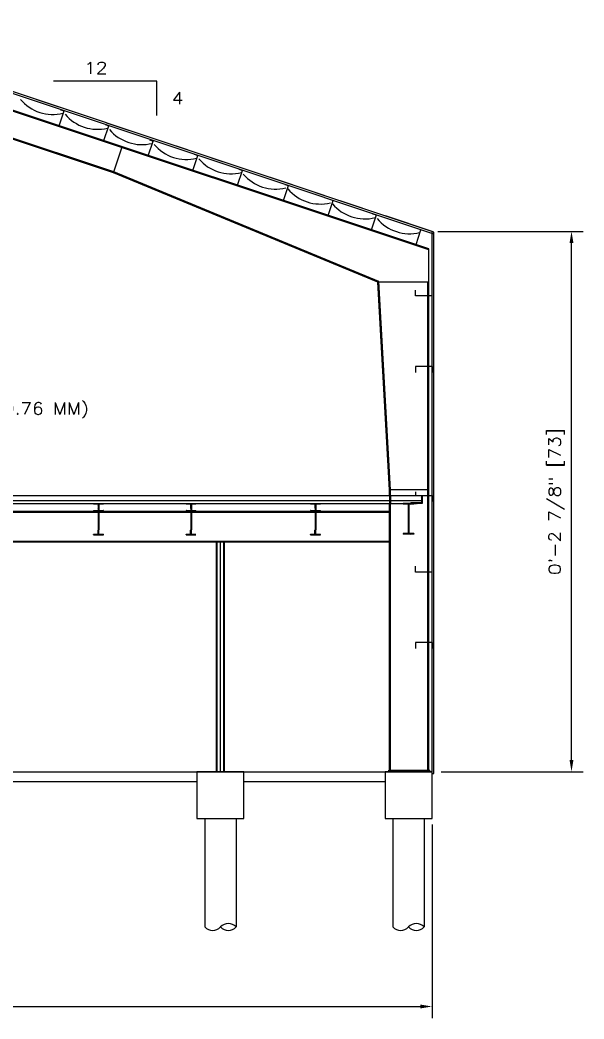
# Model space of a CAD drawing. Header units: inches. Extents: x -3796 to 2710, y 1152 to 2187.
# Drawn here: x -2781 to -2493, y 1249 to 1760 of the extents above; entities that cross this region are included whole.
import ezdxf

# ---------------------------------------------------------------- set-up
doc = ezdxf.new("R2010")
doc.units = ezdxf.units.IN
doc.header["$MEASUREMENT"] = 0
doc.linetypes.add('HIDDEN', pattern=[0.375, 0.25, -0.125])
doc.layers.get('DEFPOINTS').update_dxf_attribs({"linetype": 'CONTINUOUS'})
for name, color, linetype in [('1_Arch_Plan_Stair', 132, 'CONTINUOUS'), ('Arch_Section_Found', 21, 'CONTINUOUS'), ('Arch_Section_HSS', 2, 'CONTINUOUS'), ('Arch_Section_Insul', 135, 'BATTING'), ('Arch_Section_PreStBldg.', 140, 'CONTINUOUS'), ('Arch_Section_Roof', 2, 'CONTINUOUS'), ('Arch_Section_Steelgirt', 21, 'CONTINUOUS'), ('Arch_Section_Truss', 45, 'CONTINUOUS'), ('Section_BldgSkin', 252, 'HIDDEN'), ('Section_MetalCladding', 2, 'CONTINUOUS'), ('Section_SteelAngle', 2, 'CONTINUOUS'), ('Struc_Plan_Dim', 5, 'CONTINUOUS'), ('Struc_Section_Floor', 11, 'CONTINUOUS'), ('Structural_SteelBeam', 22, 'CONTINUOUS')]:
    doc.layers.add(name, color=color, linetype=linetype)
doc.styles.add('ROMANS-115', font='romans.shx', dxfattribs={"width": 1.15})
doc.linetypes.add('BATTING', pattern='A,0.0001,-0.1,[134,ltypeshp.shx,S=0.1,R=0,X=-0.1,Y=0],-0.2,[134,ltypeshp.shx,S=0.1,R=180,X=0.1,Y=0],-0.1', length=0.4001)
doc.dimstyles.new('18-ROMANS-115-PS-CF', dxfattribs={"dimscale": 0, "dimtxt": 0.0625, "dimasz": 0.0625, "dimexe": 0.0625, "dimexo": 0.03125, "dimgap": 0.03125, "dimtad": 1, "dimdec": 3, "dimlfac": 96, "dimzin": 1, "dimdsep": 46, "dimlunit": 4, "dimtxsty": 'ROMANS-115', "dimcen": 0.125, "dimclrd": 256, "dimclre": 256, "dimclrt": 256, "dimadec": 0, "dimazin": 0, "dimtfac": 1, "dimtdec": 3, "dimtofl": 0, "dimtmove": 0, "dimatfit": 0, "dimfxl": 1, "dimfrac": 2, "dimtolj": 1, "dimtzin": 0, "dimarcsym": 0})

# ---------------------------------------------------------------- blocks, each defined once
blk = doc.blocks.new('W410x39(W16x26)')
at = {"layer": 'Structural_SteelBeam'}
h = blk.add_hatch(dxfattribs=at)
h.set_pattern_fill('STEEL', color=131, scale=5, style=0)
h.set_pattern_definition([(45, (0, 0), (-0.44194174, 0.44194174), []), (45, (0, 0.3125), (-0.44194174, 0.44194174), [])])
h.paths.add_polyline_path([(1369.86, 1185.18), (1364.36, 1185.18), (1364.36, 1184.81), (1366.98, 1184.81), (1366.98, 1169.93), (1364.36, 1169.93), (1364.36, 1169.56), (1369.86, 1169.56), (1369.86, 1169.93), (1367.23, 1169.93), (1367.23, 1184.81), (1369.86, 1184.81)])
for p, q in [((1369.86, 1185.18), (1364.36, 1185.18)), ((1364.36, 1185.18), (1364.36, 1184.81)), ((1366.98, 1184.81), (1364.36, 1184.81)), ((1366.98, 1184.81), (1366.98, 1169.93)), ((1367.23, 1184.81), (1367.23, 1169.93)), ((1369.86, 1184.81), (1367.23, 1184.81)), ((1369.86, 1185.18), (1369.86, 1184.81)), ((1366.98, 1169.93), (1364.36, 1169.93)), ((1364.36, 1169.93), (1364.36, 1169.56)), ((1369.86, 1169.56), (1364.36, 1169.56)), ((1369.86, 1169.93), (1367.23, 1169.93)), ((1369.86, 1169.93), (1369.86, 1169.56))]:
    blk.add_line(p, q, dxfattribs=at)
blk = doc.blocks.new('*D7')
at = {"layer": 'DEFPOINTS', "color": 0}
for p in [(-2570.47, 1651.79), (-2499.27, 1651.79), (-2568.72, 1375.79)]:
    blk.add_point(p, dxfattribs=at)
at = {"layer": 'Struc_Plan_Dim', "lineweight": -2}
for p, q in [((-2567.47, 1651.79), (-2493.27, 1651.79)), ((-2499.27, 1381.79), (-2499.27, 1645.79)), ((-2565.72, 1375.79), (-2493.27, 1375.79))]:
    blk.add_line(p, q, dxfattribs=at)
at = {"layer": 'Struc_Plan_Dim'}
for points in [[(-2500.27, 1645.79), (-2498.27, 1645.79), (-2499.27, 1651.79)], [(-2500.27, 1381.79), (-2498.27, 1381.79), (-2499.27, 1375.79)]]:
    blk.add_solid(points, dxfattribs=at)
at = {"layer": 'Struc_Plan_Dim', "insert": (-2506.84, 1513.79), "char_height": 6, "attachment_point": 5, "rotation": 90, "style": 'ROMANS-115'}
blk.add_mtext('\\A1;0\'-2 7/8" [73]', dxfattribs=at)
blk = doc.blocks.new('*D9')
at = {"layer": 'DEFPOINTS', "color": 0}
for p in [(-2570.47, 1351.79), (-3218.47, 1255.82), (-2570.47, 1255.82)]:
    blk.add_point(p, dxfattribs=at)
at = {"layer": 'Struc_Plan_Dim', "lineweight": -2}
for p, q in [((-2570.47, 1348.79), (-2570.47, 1249.82)), ((-3212.47, 1255.82), (-2576.47, 1255.82))]:
    blk.add_line(p, q, dxfattribs=at)
at = {"layer": 'Struc_Plan_Dim'}
for points in [[(-3212.47, 1256.82), (-3212.47, 1254.82), (-3218.47, 1255.82)], [(-2576.47, 1256.82), (-2576.47, 1254.82), (-2570.47, 1255.82)]]:
    blk.add_solid(points, dxfattribs=at)
at = {"layer": 'Struc_Plan_Dim', "insert": (-2894.47, 1263.39), "char_height": 6, "attachment_point": 5, "style": 'ROMANS-115'}
blk.add_mtext('\\A1;0\'-6 3/4" [171]', dxfattribs=at)

msp = doc.modelspace()

# ---------------------------------------------------------------- hatches: boundary and pattern name
at = {"layer": 'Arch_Section_Truss'}
h = msp.add_hatch(dxfattribs=at)
h.set_pattern_fill('STEEL', color=256, scale=8, style=0)
h.set_pattern_definition([(45, (-8672.4706, 610.4427), (-0.70710678, 0.70710678), []), (45, (-8672.4706, 610.9427), (-0.70710678, 0.70710678), [])])
h.paths.add_polyline_path([(-2740.9741, 1510.4173, 0.41421356), (-2740.8491, 1510.2923), (-2740.5991, 1510.2923, 0.41421356), (-2740.4741, 1510.4173), (-2740.4741, 1512.5423), (-2738.3491, 1512.5423, 0.41421356), (-2738.2241, 1512.6673), (-2738.2241, 1512.7923), (-2743.2241, 1512.7923), (-2743.2241, 1512.6673, 0.41421356), (-2743.0991, 1512.5423), (-2740.9741, 1512.5423)])
h.paths.add_polyline_path([(-2740.9741, 1497.0423), (-2743.0991, 1497.0423, 0.41421356), (-2743.2241, 1496.9173), (-2743.2241, 1496.7923), (-2738.2241, 1496.7923), (-2738.2241, 1496.9173, 0.41421356), (-2738.3491, 1497.0423), (-2740.4741, 1497.0423), (-2740.4741, 1499.1673, 0.41421356), (-2740.5991, 1499.2923), (-2740.8491, 1499.2923, 0.41421356), (-2740.9741, 1499.1673)])
h = msp.add_hatch(dxfattribs=at)
h.set_pattern_fill('STEEL', color=256, scale=8, style=0)
h.set_pattern_definition([(45, (-8625.2206, 610.4427), (-0.70710678, 0.70710678), []), (45, (-8625.2206, 610.9427), (-0.70710678, 0.70710678), [])])
h.paths.add_polyline_path([(-2693.7241, 1510.4173, 0.41421356), (-2693.5991, 1510.2923), (-2693.3491, 1510.2923, 0.41421356), (-2693.2241, 1510.4173), (-2693.2241, 1512.5423), (-2691.0991, 1512.5423, 0.41421356), (-2690.9741, 1512.6673), (-2690.9741, 1512.7923), (-2695.9741, 1512.7923), (-2695.9741, 1512.6673, 0.41421356), (-2695.8491, 1512.5423), (-2693.7241, 1512.5423)])
h.paths.add_polyline_path([(-2693.7241, 1497.0423), (-2695.8491, 1497.0423, 0.41421356), (-2695.9741, 1496.9173), (-2695.9741, 1496.7923), (-2690.9741, 1496.7923), (-2690.9741, 1496.9173, 0.41421356), (-2691.0991, 1497.0423), (-2693.2241, 1497.0423), (-2693.2241, 1499.1673, 0.41421356), (-2693.3491, 1499.2923), (-2693.5991, 1499.2923, 0.41421356), (-2693.7241, 1499.1673)])
h = msp.add_hatch(dxfattribs=at)
h.set_pattern_fill('STEEL', color=256, scale=8, style=0)
h.set_pattern_definition([(45, (-8561.7206, 610.4427), (-0.70710678, 0.70710678), []), (45, (-8561.7206, 610.9427), (-0.70710678, 0.70710678), [])])
h.paths.add_polyline_path([(-2630.2241, 1510.4173, 0.41421356), (-2630.0991, 1510.2923), (-2629.8491, 1510.2923, 0.41421356), (-2629.7241, 1510.4173), (-2629.7241, 1512.5423), (-2627.5991, 1512.5423, 0.41421356), (-2627.4741, 1512.6673), (-2627.4741, 1512.7923), (-2632.4741, 1512.7923), (-2632.4741, 1512.6673, 0.41421356), (-2632.3491, 1512.5423), (-2630.2241, 1512.5423)])
h.paths.add_polyline_path([(-2630.2241, 1497.0423), (-2632.3491, 1497.0423, 0.41421356), (-2632.4741, 1496.9173), (-2632.4741, 1496.7923), (-2627.4741, 1496.7923), (-2627.4741, 1496.9173, 0.41421356), (-2627.5991, 1497.0423), (-2629.7241, 1497.0423), (-2629.7241, 1499.1673, 0.41421356), (-2629.8491, 1499.2923), (-2630.0991, 1499.2923, 0.41421356), (-2630.2241, 1499.1673)])
at = {"layer": 'Section_SteelAngle'}
h = msp.add_hatch(dxfattribs=at)
h.set_pattern_fill('STEEL', color=256, scale=4, style=0)
h.set_pattern_definition([(45, (1.2542, 1976.6546), (-0.35355339, 0.35355339), []), (45, (1.2542, 1976.9046), (-0.35355339, 0.35355339), [])])
h.paths.add_polyline_path([(-2575.4741, 1516.7923, 0.41421356), (-2575.8491, 1516.4173), (-2575.8491, 1514.7923), (-2575.4741, 1514.7923)])
h.paths.add_polyline_path([(-2575.4741, 1514.7923), (-2575.8491, 1514.7923), (-2575.8491, 1513.1673), (-2578.4741, 1513.1673), (-2578.4741, 1512.7923), (-2575.4741, 1512.7923)])
h.paths.add_polyline_path([(-2578.4741, 1513.1673), (-2581.0991, 1513.1673, 0.41421356), (-2581.4741, 1512.7923), (-2579.7241, 1512.7923), (-2578.4741, 1512.7923)])

# ---------------------------------------------------------------- linework, layer by layer
at = {"layer": 'Arch_Section_Found'}
for p, q in [((-3196.8491, 1508.7923), (-2592.0991, 1508.7923)), ((-3196.8491, 1508.3548), (-2592.0991, 1508.3548)), ((-3196.8491, 1493.5423), (-2592.0991, 1493.5423)), ((-3196.8491, 1493.1673), (-2592.0991, 1493.1673)), ((-3602.4741, 1375.7923), (-2570.4741, 1375.7923)), ((-2940.4741, 1370.7923), (-2690.4741, 1370.7923)), ((-2666.4741, 1370.7923), (-2594.4741, 1370.7923)), ((-2686.4602, 1351.7923), (-2686.4602, 1296.4672)), ((-2686.4602, 1351.7923), (-2670.488, 1351.7923)), ((-2686.4602, 1351.7923), (-2670.488, 1351.7923)), ((-2670.488, 1351.7923), (-2670.488, 1296.4672)), ((-2590.4602, 1351.7923), (-2590.4602, 1296.4672)), ((-2590.4602, 1351.7923), (-2574.488, 1351.7923)), ((-2590.4602, 1351.7923), (-2574.488, 1351.7923)), ((-2574.488, 1351.7923), (-2574.488, 1296.4672))]:
    msp.add_line(p, q, dxfattribs=at)
for points in [[(-2666.4741, 1375.7923), (-2690.4741, 1375.7923), (-2690.4741, 1351.7923), (-2666.4741, 1351.7923)], [(-2570.4741, 1375.7923), (-2594.4741, 1375.7923), (-2594.4741, 1351.7923), (-2570.4741, 1351.7923)]]:
    msp.add_lwpolyline(points, close=True, dxfattribs=at)
for centre, start, end in [((-2682.4672, 1300.1372), 222.586036, 317.413964), ((-2674.4811, 1292.7972), 42.586036, 137.413964), ((-2674.4811, 1300.1372), 222.586036, 317.413964), ((-2586.4672, 1300.1372), 222.586036, 317.413964), ((-2578.4811, 1292.7972), 42.586036, 137.413964), ((-2578.4811, 1300.1372), 222.586036, 317.413964)]:
    msp.add_arc(centre, 5.4234, start, end, dxfattribs=at)
at = {"layer": 'Arch_Section_HSS', "ltscale": 10}
msp.add_line((-2678.4741, 1375.7923), (-2678.4741, 1493.1673), dxfattribs=at)
at = {"layer": 'Arch_Section_Insul', "ltscale": 5}
for centre in [(-2764.0408, 1733.1069), (-2741.2724, 1725.5175), (-2718.579, 1717.703), (-2695.8106, 1710.1135), (-2672.9672, 1702.7491), (-2650.2738, 1694.9346), (-2627.5054, 1687.3451), (-2604.737, 1679.7557), (-2581.9686, 1672.1662)]:
    msp.add_arc(centre, 21.5705, 219.964177, 283.844816, dxfattribs=at)
at = {"layer": 'Arch_Section_PreStBldg.'}
for p, q in [((-2572.0991, 1642.8471), (-2894.4741, 1750.3054)), ((-2572.0991, 1642.32), (-2894.4741, 1749.7784)), ((-2732.9144, 1682.2222), (-2894.4741, 1735.9534)), ((-2733.0891, 1681.7534), (-2894.4741, 1735.4264)), ((-2733.0891, 1681.7534), (-2728.662, 1695.0347)), ((-2598.1351, 1625.9004), (-2733.0891, 1681.7534)), ((-2597.6537, 1626.2423), (-2732.9144, 1682.2222)), ((-2572.0991, 1519.7923), (-2572.0991, 1642.8471)), ((-2592.0991, 1519.7923), (-2598.1351, 1625.9004)), ((-2572.0991, 1625.9004), (-2598.1351, 1625.9004)), ((-2591.5983, 1519.7923), (-2597.6537, 1626.2423)), ((-2572.5991, 1519.7923), (-2572.5991, 1625.9004)), ((-2572.0991, 1519.7923), (-2592.0991, 1519.7923)), ((-2592.0991, 1516.7923), (-2592.0991, 1519.7923)), ((-2591.5991, 1516.7923), (-2591.5991, 1519.7923)), ((-2572.5991, 1376.5423), (-2572.5991, 1519.7923)), ((-2572.0991, 1376.5423), (-2572.0991, 1519.7923)), ((-2592.0991, 1376.5423), (-2592.0991, 1512.7923)), ((-2591.5991, 1376.5423), (-2591.5991, 1512.7923)), ((-2680.4741, 1375.7923), (-2680.4741, 1493.1673)), ((-2676.4741, 1375.7923), (-2676.4741, 1493.1673)), ((-2592.5991, 1376.5423), (-2571.5991, 1376.5423)), ((-2592.5991, 1375.7923), (-2592.5991, 1376.5423)), ((-2592.5991, 1375.7923), (-2571.5991, 1375.7923)), ((-2571.5991, 1375.7923), (-2571.5991, 1376.5423))]:
    msp.add_line(p, q, dxfattribs=at)
at = {"layer": 'Arch_Section_PreStBldg.', "ltscale": 3}
for p, q in [((-2592.0991, 1516.7923), (-2592.0991, 1512.7923)), ((-2591.5991, 1516.7923), (-2591.5991, 1512.7923))]:
    msp.add_line(p, q, dxfattribs=at)
at = {"layer": 'Arch_Section_PreStBldg.', "ltscale": 10}
for p, q in [((-2680.2241, 1375.7923), (-2680.2241, 1493.1673)), ((-2676.7241, 1375.7923), (-2676.7241, 1493.1673))]:
    msp.add_line(p, q, dxfattribs=at)
at = {"layer": 'Arch_Section_Roof'}
for p, q in [((-2569.4741, 1651.4589), (-2894.4741, 1759.7923)), ((-2569.4741, 1650.4048), (-2894.4741, 1758.7382)), ((-2569.4741, 1650.4048), (-2569.4741, 1651.4589))]:
    msp.add_line(p, q, dxfattribs=at)
at = {"layer": 'Arch_Section_Steelgirt'}
for p, q in [((-2760.7963, 1705.7462), (-2758.2665, 1713.3356)), ((-2760.1638, 1713.9681), (-2758.2665, 1713.3356)), ((-2760.7963, 1705.7462), (-2758.8989, 1705.1137)), ((-2738.0279, 1698.1567), (-2735.4981, 1705.7462)), ((-2737.3954, 1706.3786), (-2735.4981, 1705.7462)), ((-2738.0279, 1698.1567), (-2736.1305, 1697.5242)), ((-2715.3345, 1690.3422), (-2712.8047, 1697.9317)), ((-2714.702, 1698.5641), (-2712.8047, 1697.9317)), ((-2715.3345, 1690.3422), (-2713.4371, 1689.7098)), ((-2692.4911, 1682.9778), (-2689.9613, 1690.5672)), ((-2691.8586, 1691.1997), (-2689.9613, 1690.5672)), ((-2692.4911, 1682.9778), (-2690.5937, 1682.3453)), ((-2669.7227, 1675.3883), (-2667.1929, 1682.9778)), ((-2669.0902, 1683.6102), (-2667.1929, 1682.9778)), ((-2669.7227, 1675.3883), (-2667.8253, 1674.7558)), ((-2646.2793, 1667.5738), (-2643.7495, 1675.1633)), ((-2645.6468, 1675.7957), (-2643.7495, 1675.1633)), ((-2646.2793, 1667.5738), (-2644.3819, 1666.9414)), ((-2623.5109, 1659.9844), (-2620.9811, 1667.5738)), ((-2622.8785, 1668.2063), (-2620.9811, 1667.5738)), ((-2623.5109, 1659.9844), (-2621.6135, 1659.3519)), ((-2601.4175, 1652.6199), (-2598.8877, 1660.2094)), ((-2600.7851, 1660.8418), (-2598.8877, 1660.2094)), ((-2601.4175, 1652.6199), (-2599.5201, 1651.9874)), ((-2578.6491, 1645.0304), (-2576.1193, 1652.6199)), ((-2574.2219, 1651.9874), (-2576.1193, 1652.6199)), ((-2578.6491, 1645.0304), (-2580.5465, 1645.6629)), ((-2578.9741, 1618.7923), (-2578.9741, 1621.7923)), ((-2570.4741, 1618.7923), (-2578.9741, 1618.7923)), ((-2570.4741, 1618.7923), (-2570.4741, 1621.7923)), ((-2570.4741, 1582.7923), (-2578.9741, 1582.7923)), ((-2578.9741, 1582.7923), (-2578.9741, 1579.7923)), ((-2570.4741, 1582.7923), (-2570.4741, 1579.7923)), ((-2578.9741, 1518.7923), (-2578.9741, 1516.7923)), ((-2578.9741, 1516.7923), (-2570.4741, 1516.7923)), ((-2570.4741, 1516.7923), (-2570.4741, 1513.7923)), ((-2578.9741, 1477.7923), (-2578.9741, 1480.7923)), ((-2570.4741, 1477.7923), (-2570.4741, 1480.7923)), ((-2570.4741, 1477.7923), (-2578.9741, 1477.7923)), ((-2570.4741, 1441.7923), (-2578.9741, 1441.7923)), ((-2578.9741, 1441.7923), (-2578.9741, 1438.7923)), ((-2570.4741, 1441.7923), (-2570.4741, 1438.7923))]:
    msp.add_line(p, q, dxfattribs=at)
at = {"layer": 'Arch_Section_Truss'}
for p, q in [((-2743.2241, 1512.7923), (-2738.2241, 1512.7923)), ((-2743.2241, 1512.7923), (-2743.2241, 1512.6673)), ((-2743.0991, 1512.5423), (-2740.9741, 1512.5423)), ((-2740.9741, 1512.5423), (-2740.9741, 1510.4173)), ((-2740.4741, 1512.5423), (-2738.3491, 1512.5423)), ((-2740.4741, 1512.5423), (-2740.4741, 1510.4173)), ((-2738.2241, 1512.7923), (-2738.2241, 1512.6673)), ((-2695.9741, 1512.7923), (-2690.9741, 1512.7923)), ((-2695.9741, 1512.7923), (-2695.9741, 1512.6673)), ((-2695.8491, 1512.5423), (-2693.7241, 1512.5423)), ((-2693.7241, 1512.5423), (-2693.7241, 1510.4173)), ((-2693.2241, 1512.5423), (-2691.0991, 1512.5423)), ((-2693.2241, 1512.5423), (-2693.2241, 1510.4173)), ((-2690.9741, 1512.7923), (-2690.9741, 1512.6673)), ((-2632.4741, 1512.7923), (-2627.4741, 1512.7923)), ((-2632.4741, 1512.7923), (-2632.4741, 1512.6673)), ((-2632.3491, 1512.5423), (-2630.2241, 1512.5423)), ((-2630.2241, 1512.5423), (-2630.2241, 1510.4173)), ((-2629.7241, 1512.5423), (-2627.5991, 1512.5423)), ((-2629.7241, 1512.5423), (-2629.7241, 1510.4173)), ((-2627.4741, 1512.7923), (-2627.4741, 1512.6673)), ((-2743.2241, 1509.0423), (-2743.2241, 1508.7923)), ((-2743.2241, 1508.7923), (-2738.2241, 1508.7923)), ((-2743.0991, 1509.1673), (-2740.9116, 1509.1673)), ((-2740.9116, 1510.309), (-2740.9116, 1499.2755)), ((-2740.9116, 1510.309), (-2740.9116, 1509.1673)), ((-2740.8491, 1510.2923), (-2740.5991, 1510.2923)), ((-2740.5366, 1510.309), (-2740.5366, 1499.2755)), ((-2740.5366, 1510.309), (-2740.5366, 1509.1673)), ((-2740.5366, 1509.1673), (-2738.3491, 1509.1673)), ((-2738.2241, 1509.0423), (-2738.2241, 1508.7923)), ((-2695.9741, 1509.0423), (-2695.9741, 1508.7923)), ((-2695.9741, 1508.7923), (-2690.9741, 1508.7923)), ((-2695.8491, 1509.1673), (-2693.6616, 1509.1673)), ((-2693.6616, 1510.309), (-2693.6616, 1499.2755)), ((-2693.6616, 1510.309), (-2693.6616, 1509.1673)), ((-2693.5991, 1510.2923), (-2693.3491, 1510.2923)), ((-2693.2866, 1510.309), (-2693.2866, 1499.2755)), ((-2693.2866, 1510.309), (-2693.2866, 1509.1673)), ((-2693.2866, 1509.1673), (-2691.0991, 1509.1673)), ((-2690.9741, 1509.0423), (-2690.9741, 1508.7923)), ((-2632.4741, 1509.0423), (-2632.4741, 1508.7923)), ((-2632.4741, 1508.7923), (-2627.4741, 1508.7923)), ((-2632.3491, 1509.1673), (-2630.1616, 1509.1673)), ((-2630.1616, 1510.309), (-2630.1616, 1499.2755)), ((-2630.1616, 1510.309), (-2630.1616, 1509.1673)), ((-2630.0991, 1510.2923), (-2629.8491, 1510.2923)), ((-2629.7866, 1510.309), (-2629.7866, 1499.2755)), ((-2629.7866, 1510.309), (-2629.7866, 1509.1673)), ((-2629.7866, 1509.1673), (-2627.5991, 1509.1673)), ((-2627.4741, 1509.0423), (-2627.4741, 1508.7923)), ((-2743.2241, 1496.7923), (-2743.2241, 1496.9173)), ((-2743.2241, 1496.7923), (-2738.2241, 1496.7923)), ((-2743.0991, 1497.0423), (-2740.9741, 1497.0423)), ((-2740.9741, 1497.0423), (-2740.9741, 1499.1673)), ((-2740.8491, 1499.2923), (-2740.5991, 1499.2923)), ((-2740.4741, 1497.0423), (-2740.4741, 1499.1673)), ((-2740.4741, 1497.0423), (-2738.3491, 1497.0423)), ((-2738.2241, 1496.7923), (-2738.2241, 1496.9173)), ((-2695.9741, 1496.7923), (-2695.9741, 1496.9173)), ((-2695.9741, 1496.7923), (-2690.9741, 1496.7923)), ((-2695.8491, 1497.0423), (-2693.7241, 1497.0423)), ((-2693.7241, 1497.0423), (-2693.7241, 1499.1673)), ((-2693.5991, 1499.2923), (-2693.3491, 1499.2923)), ((-2693.2241, 1497.0423), (-2693.2241, 1499.1673)), ((-2693.2241, 1497.0423), (-2691.0991, 1497.0423)), ((-2632.4741, 1496.7923), (-2632.4741, 1496.9173)), ((-2632.4741, 1496.7923), (-2627.4741, 1496.7923)), ((-2632.3491, 1497.0423), (-2630.2241, 1497.0423)), ((-2630.2241, 1497.0423), (-2630.2241, 1499.1673)), ((-2630.0991, 1499.2923), (-2629.8491, 1499.2923)), ((-2629.7241, 1497.0423), (-2629.7241, 1499.1673)), ((-2629.7241, 1497.0423), (-2627.5991, 1497.0423)), ((-2627.4741, 1496.7923), (-2627.4741, 1496.9173))]:
    msp.add_line(p, q, dxfattribs=at)
for centre, start, end in [((-2743.0991, 1512.6673), 180, 270), ((-2738.3491, 1512.6673), 270, 0), ((-2695.8491, 1512.6673), 180, 270), ((-2691.0991, 1512.6673), 270, 0), ((-2632.3491, 1512.6673), 180, 270), ((-2627.5991, 1512.6673), 270, 0), ((-2743.0991, 1509.0423), 90, 180), ((-2740.8491, 1510.4173), 180, 270), ((-2740.5991, 1510.4173), 270, 0), ((-2738.3491, 1509.0423), 0, 90), ((-2695.8491, 1509.0423), 90, 180), ((-2693.5991, 1510.4173), 180, 270), ((-2693.3491, 1510.4173), 270, 0), ((-2691.0991, 1509.0423), 0, 90), ((-2632.3491, 1509.0423), 90, 180), ((-2630.0991, 1510.4173), 180, 270), ((-2629.8491, 1510.4173), 270, 0), ((-2627.5991, 1509.0423), 0, 90), ((-2743.0991, 1496.9173), 90, 180), ((-2740.8491, 1499.1673), 90, 180), ((-2740.5991, 1499.1673), 0, 90), ((-2738.3491, 1496.9173), 0, 90), ((-2695.8491, 1496.9173), 90, 180), ((-2693.5991, 1499.1673), 90, 180), ((-2693.3491, 1499.1673), 0, 90), ((-2632.3491, 1496.9173), 90, 180), ((-2630.0991, 1499.1673), 90, 180), ((-2629.8491, 1499.1673), 0, 90), ((-2627.5991, 1496.9173), 0, 90)]:
    msp.add_arc(centre, 0.125, start, end, dxfattribs=at)
at = {"layer": 'Section_BldgSkin', "ltscale": 100}
msp.add_lwpolyline([(-2570.4741, 1375.7923), (-2570.4741, 1651.7923), (-2894.4741, 1759.7923), (-3218.4741, 1651.7923), (-3218.4741, 1375.7923)], close=True, dxfattribs=at)
at = {"layer": 'Section_MetalCladding'}
for p, q in [((-2570.4741, 1374.7923), (-2570.4741, 1650.7382)), ((-2569.4741, 1374.7923), (-2569.4741, 1650.4048)), ((-2570.4741, 1374.7923), (-2569.4741, 1374.7923))]:
    msp.add_line(p, q, dxfattribs=at)
at = {"layer": 'Section_SteelAngle'}
for p, q in [((-2575.8491, 1516.4173), (-2575.8491, 1513.1673)), ((-2575.4741, 1516.7923), (-2575.4741, 1512.7923)), ((-2581.4741, 1512.7923), (-2581.4741, 1512.7923)), ((-2575.8491, 1513.1673), (-2581.0991, 1513.1673)), ((-2575.4741, 1512.7923), (-2579.4741, 1512.7923))]:
    msp.add_line(p, q, dxfattribs=at)
for centre in [(-2575.4741, 1516.4173), (-2581.0991, 1512.7923)]:
    msp.add_arc(centre, 0.375, 90, 180, dxfattribs=at)
at = {"layer": 'Struc_Plan_Dim'}
for p, q in [((-2710.9827, 1728.4925), (-2763.6775, 1728.4925)), ((-2710.9827, 1710.9276), (-2710.9827, 1728.4925))]:
    msp.add_line(p, q, dxfattribs=at)
at = {"layer": 'Struc_Section_Floor'}
for p, q in [((-3210.4741, 1516.7923), (-2575.4741, 1516.7923)), ((-3210.0991, 1514.2923), (-2575.8491, 1514.2923)), ((-3203.4741, 1512.7923), (-2578.4741, 1512.7923))]:
    msp.add_line(p, q, dxfattribs=at)

# ---------------------------------------------------------------- block references
at = {"layer": '1_Arch_Plan_Stair'}
msp.add_blockref('W410x39(W16x26)', (-3949.5819, 327.6122), dxfattribs=at)

# ---------------------------------------------------------------- texts
at = {"layer": 'Struc_Plan_Dim', "char_height": 6, "attachment_point": 1, "style": 'ROMANS-115'}
for s, insert in [('12', (-2747.9995, 1738.284)), ('4', (-2703.2793, 1722.8495)), ('TYP. FLOOR SYSTEM:\\P4"[102] CONC. SLAB R/W\\PHB38 HI-BOND STEEL DECK (38 MM x 0.76 MM)\\PMINIMUM 3 SPANS (TYP.)\\POWST\'S', (-2975.4328, 1584.3312))]:
    msp.add_mtext(s, dxfattribs=dict(at, insert=insert))

# ---------------------------------------------------------------- dimensions: what is measured, and where the dimension line sits
at = {"layer": 'Struc_Plan_Dim'}
dim = msp.add_linear_dim(base=(-2499.2735, 1651.7923), p1=(-2568.724, 1375.7923), p2=(-2570.474, 1651.7923), angle=90, dimstyle='18-ROMANS-115-PS-CF', override={"dimscale": 96.000008, "dimlfac": 0.010417}, dxfattribs=at)
dim.commit()
dim.dimension.update_dxf_attribs({"geometry": '*D7', "text_midpoint": (-2506.8449, 1513.7923)})
dim = msp.add_linear_dim(base=(-2570.474, 1255.8199), p1=(-3218.4741, 1255.8199), p2=(-2570.474, 1351.7923), dimstyle='18-ROMANS-115-PS-CF', override={"dimscale": 96.000008, "dimlfac": 0.010417, "dimse1": 1}, dxfattribs=at)
dim.commit()
dim.dimension.update_dxf_attribs({"geometry": '*D9', "text_midpoint": (-2894.4741, 1263.3913)})

# ---------------------------------------------------------------- leaders
at = {"layer": 'Struc_Plan_Dim', "annotation_type": 0, "has_hookline": 1, "hookline_direction": 0, "text_width": 265.8143}
msp.add_leader([(-3010.7312, 1516.7923), (-3010.7312, 1581.3312), (-2978.4328, 1581.3312)], dimstyle='18-ROMANS-115-PS-CF', override={"dimscale": 96.000008, "dimtad": 0, "dimlfac": 0.010417, "dimse1": 1}, dxfattribs=at)

doc.saveas('drawing.dxf')
